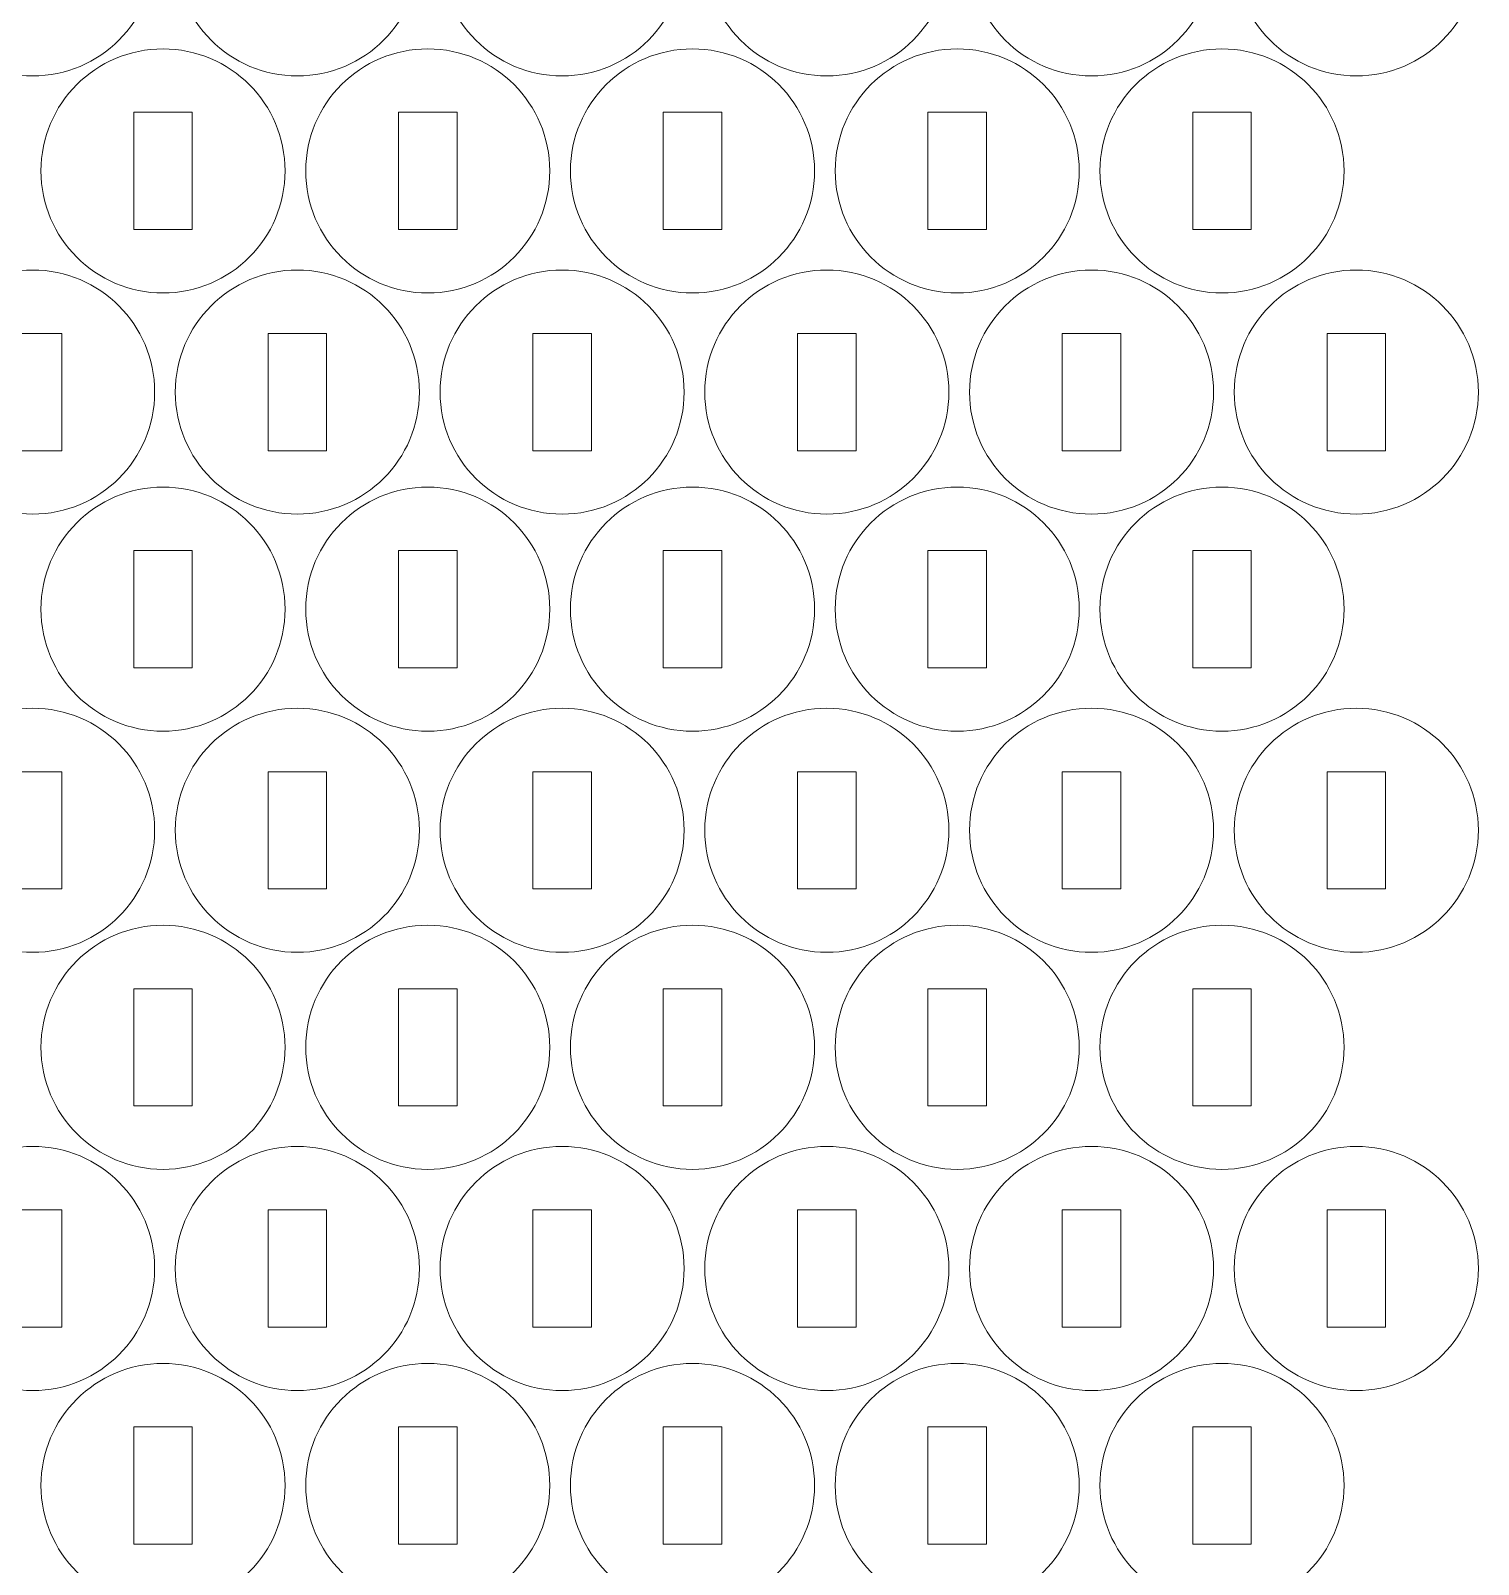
# Model space of a CAD drawing. Header units: millimetres. Extents: x -491 to 491, y -426 to 426.
# Drawn here: x -247.4 to -173.2, y -333.6 to -255 of the extents above; entities that cross this region are included whole.
import ezdxf

# ---------------------------------------------------------------- set-up
doc = ezdxf.new("R2010")
doc.units = ezdxf.units.MM
doc.header["$MEASUREMENT"] = 0
doc.layers.add('Camada 1', color=7, linetype='Continuous')

msp = doc.modelspace()

# ---------------------------------------------------------------- linework, layer by layer
at = {"layer": 'Camada 1', "lineweight": 20}
for points in [[(-247.284, -244.8625), (-250.7358, -244.8625), (-253.534, -247.6607), (-253.534, -251.1125), (-253.534, -251.1125), (-253.534, -254.5643), (-250.7358, -257.3625), (-247.284, -257.3625), (-247.284, -257.3625), (-243.8322, -257.3625), (-241.034, -254.5643), (-241.034, -251.1125), (-241.034, -251.1125), (-241.034, -247.6607), (-243.8322, -244.8625), (-247.284, -244.8625)], [(-233.7256, -244.8625), (-237.1774, -244.8625), (-239.9756, -247.6607), (-239.9756, -251.1125), (-239.9756, -251.1125), (-239.9756, -254.5643), (-237.1774, -257.3625), (-233.7256, -257.3625), (-233.7256, -257.3625), (-230.2738, -257.3625), (-227.4756, -254.5643), (-227.4756, -251.1125), (-227.4756, -251.1125), (-227.4756, -247.6607), (-230.2738, -244.8625), (-233.7256, -244.8625)], [(-220.1672, -244.8625), (-223.619, -244.8625), (-226.4172, -247.6607), (-226.4172, -251.1125), (-226.4172, -251.1125), (-226.4172, -254.5643), (-223.619, -257.3625), (-220.1672, -257.3625), (-220.1672, -257.3625), (-216.7154, -257.3625), (-213.9172, -254.5643), (-213.9172, -251.1125), (-213.9172, -251.1125), (-213.9172, -247.6607), (-216.7154, -244.8625), (-220.1672, -244.8625)], [(-206.6088, -244.8625), (-210.0606, -244.8625), (-212.8588, -247.6607), (-212.8588, -251.1125), (-212.8588, -251.1125), (-212.8588, -254.5643), (-210.0606, -257.3625), (-206.6088, -257.3625), (-206.6088, -257.3625), (-203.157, -257.3625), (-200.3588, -254.5643), (-200.3588, -251.1125), (-200.3588, -251.1125), (-200.3588, -247.6607), (-203.157, -244.8625), (-206.6088, -244.8625)], [(-193.0504, -244.8625), (-196.5022, -244.8625), (-199.3004, -247.6607), (-199.3004, -251.1125), (-199.3004, -251.1125), (-199.3004, -254.5643), (-196.5022, -257.3625), (-193.0504, -257.3625), (-193.0504, -257.3625), (-189.5986, -257.3625), (-186.8004, -254.5643), (-186.8004, -251.1125), (-186.8004, -251.1125), (-186.8004, -247.6607), (-189.5986, -244.8625), (-193.0504, -244.8625)], [(-179.492, -244.8625), (-182.9438, -244.8625), (-185.742, -247.6607), (-185.742, -251.1125), (-185.742, -251.1125), (-185.742, -254.5643), (-182.9438, -257.3625), (-179.492, -257.3625), (-179.492, -257.3625), (-176.0402, -257.3625), (-173.242, -254.5643), (-173.242, -251.1125), (-173.242, -251.1125), (-173.242, -247.6607), (-176.0402, -244.8625), (-179.492, -244.8625)], [(-240.6048, -255.975), (-244.0566, -255.975), (-246.8548, -258.7732), (-246.8548, -262.225), (-246.8548, -262.225), (-246.8548, -265.6768), (-244.0566, -268.475), (-240.6048, -268.475), (-240.6048, -268.475), (-237.153, -268.475), (-234.3548, -265.6768), (-234.3548, -262.225), (-234.3548, -262.225), (-234.3548, -258.7732), (-237.153, -255.975), (-240.6048, -255.975)], [(-227.0464, -255.975), (-230.4982, -255.975), (-233.2964, -258.7732), (-233.2964, -262.225), (-233.2964, -262.225), (-233.2964, -265.6768), (-230.4982, -268.475), (-227.0464, -268.475), (-227.0464, -268.475), (-223.5946, -268.475), (-220.7964, -265.6768), (-220.7964, -262.225), (-220.7964, -262.225), (-220.7964, -258.7732), (-223.5946, -255.975), (-227.0464, -255.975)], [(-213.488, -255.975), (-216.9398, -255.975), (-219.738, -258.7732), (-219.738, -262.225), (-219.738, -262.225), (-219.738, -265.6768), (-216.9398, -268.475), (-213.488, -268.475), (-213.488, -268.475), (-210.0362, -268.475), (-207.238, -265.6768), (-207.238, -262.225), (-207.238, -262.225), (-207.238, -258.7732), (-210.0362, -255.975), (-213.488, -255.975)], [(-199.9296, -255.975), (-203.3814, -255.975), (-206.1796, -258.7732), (-206.1796, -262.225), (-206.1796, -262.225), (-206.1796, -265.6768), (-203.3814, -268.475), (-199.9296, -268.475), (-199.9296, -268.475), (-196.4778, -268.475), (-193.6796, -265.6768), (-193.6796, -262.225), (-193.6796, -262.225), (-193.6796, -258.7732), (-196.4778, -255.975), (-199.9296, -255.975)], [(-186.3712, -255.975), (-189.823, -255.975), (-192.6212, -258.7732), (-192.6212, -262.225), (-192.6212, -262.225), (-192.6212, -265.6768), (-189.823, -268.475), (-186.3712, -268.475), (-186.3712, -268.475), (-182.9194, -268.475), (-180.1212, -265.6768), (-180.1212, -262.225), (-180.1212, -262.225), (-180.1212, -258.7732), (-182.9194, -255.975), (-186.3712, -255.975)], [(-239.1048, -259.225), (-239.1048, -259.225), (-242.1048, -259.225), (-242.1048, -259.225), (-242.1048, -259.225), (-242.1048, -259.225), (-242.1048, -265.225), (-242.1048, -265.225), (-242.1048, -265.225), (-242.1048, -265.225), (-239.1048, -265.225), (-239.1048, -265.225), (-239.1048, -265.225), (-239.1048, -265.225), (-239.1048, -259.225), (-239.1048, -259.225)], [(-225.5464, -259.225), (-225.5464, -259.225), (-228.5464, -259.225), (-228.5464, -259.225), (-228.5464, -259.225), (-228.5464, -259.225), (-228.5464, -265.225), (-228.5464, -265.225), (-228.5464, -265.225), (-228.5464, -265.225), (-225.5464, -265.225), (-225.5464, -265.225), (-225.5464, -265.225), (-225.5464, -265.225), (-225.5464, -259.225), (-225.5464, -259.225)], [(-211.988, -259.225), (-211.988, -259.225), (-214.988, -259.225), (-214.988, -259.225), (-214.988, -259.225), (-214.988, -259.225), (-214.988, -265.225), (-214.988, -265.225), (-214.988, -265.225), (-214.988, -265.225), (-211.988, -265.225), (-211.988, -265.225), (-211.988, -265.225), (-211.988, -265.225), (-211.988, -259.225), (-211.988, -259.225)], [(-198.4296, -259.225), (-198.4296, -259.225), (-201.4296, -259.225), (-201.4296, -259.225), (-201.4296, -259.225), (-201.4296, -259.225), (-201.4296, -265.225), (-201.4296, -265.225), (-201.4296, -265.225), (-201.4296, -265.225), (-198.4296, -265.225), (-198.4296, -265.225), (-198.4296, -265.225), (-198.4296, -265.225), (-198.4296, -259.225), (-198.4296, -259.225)], [(-184.8712, -259.225), (-184.8712, -259.225), (-187.8712, -259.225), (-187.8712, -259.225), (-187.8712, -259.225), (-187.8712, -259.225), (-187.8712, -265.225), (-187.8712, -265.225), (-187.8712, -265.225), (-187.8712, -265.225), (-184.8712, -265.225), (-184.8712, -265.225), (-184.8712, -265.225), (-184.8712, -265.225), (-184.8712, -259.225), (-184.8712, -259.225)], [(-247.284, -267.2992), (-250.7358, -267.2992), (-253.534, -270.0974), (-253.534, -273.5492), (-253.534, -273.5492), (-253.534, -277.001), (-250.7358, -279.7992), (-247.284, -279.7992), (-247.284, -279.7992), (-243.8322, -279.7992), (-241.034, -277.001), (-241.034, -273.5492), (-241.034, -273.5492), (-241.034, -270.0974), (-243.8322, -267.2992), (-247.284, -267.2992)], [(-233.7256, -267.2992), (-237.1774, -267.2992), (-239.9756, -270.0974), (-239.9756, -273.5492), (-239.9756, -273.5492), (-239.9756, -277.001), (-237.1774, -279.7992), (-233.7256, -279.7992), (-233.7256, -279.7992), (-230.2738, -279.7992), (-227.4756, -277.001), (-227.4756, -273.5492), (-227.4756, -273.5492), (-227.4756, -270.0974), (-230.2738, -267.2992), (-233.7256, -267.2992)], [(-220.1672, -267.2992), (-223.619, -267.2992), (-226.4172, -270.0974), (-226.4172, -273.5492), (-226.4172, -273.5492), (-226.4172, -277.001), (-223.619, -279.7992), (-220.1672, -279.7992), (-220.1672, -279.7992), (-216.7154, -279.7992), (-213.9172, -277.001), (-213.9172, -273.5492), (-213.9172, -273.5492), (-213.9172, -270.0974), (-216.7154, -267.2992), (-220.1672, -267.2992)], [(-206.6088, -267.2992), (-210.0606, -267.2992), (-212.8588, -270.0974), (-212.8588, -273.5492), (-212.8588, -273.5492), (-212.8588, -277.001), (-210.0606, -279.7992), (-206.6088, -279.7992), (-206.6088, -279.7992), (-203.157, -279.7992), (-200.3588, -277.001), (-200.3588, -273.5492), (-200.3588, -273.5492), (-200.3588, -270.0974), (-203.157, -267.2992), (-206.6088, -267.2992)], [(-193.0504, -267.2992), (-196.5022, -267.2992), (-199.3004, -270.0974), (-199.3004, -273.5492), (-199.3004, -273.5492), (-199.3004, -277.001), (-196.5022, -279.7992), (-193.0504, -279.7992), (-193.0504, -279.7992), (-189.5986, -279.7992), (-186.8004, -277.001), (-186.8004, -273.5492), (-186.8004, -273.5492), (-186.8004, -270.0974), (-189.5986, -267.2992), (-193.0504, -267.2992)], [(-179.492, -267.2992), (-182.9438, -267.2992), (-185.742, -270.0974), (-185.742, -273.5492), (-185.742, -273.5492), (-185.742, -277.001), (-182.9438, -279.7992), (-179.492, -279.7992), (-179.492, -279.7992), (-176.0402, -279.7992), (-173.242, -277.001), (-173.242, -273.5492), (-173.242, -273.5492), (-173.242, -270.0974), (-176.0402, -267.2992), (-179.492, -267.2992)], [(-245.784, -270.5492), (-245.784, -270.5492), (-248.784, -270.5492), (-248.784, -270.5492), (-248.784, -270.5492), (-248.784, -270.5492), (-248.784, -276.5492), (-248.784, -276.5492), (-248.784, -276.5492), (-248.784, -276.5492), (-245.784, -276.5492), (-245.784, -276.5492), (-245.784, -276.5492), (-245.784, -276.5492), (-245.784, -270.5492), (-245.784, -270.5492)], [(-232.2256, -270.5492), (-232.2256, -270.5492), (-235.2256, -270.5492), (-235.2256, -270.5492), (-235.2256, -270.5492), (-235.2256, -270.5492), (-235.2256, -276.5492), (-235.2256, -276.5492), (-235.2256, -276.5492), (-235.2256, -276.5492), (-232.2256, -276.5492), (-232.2256, -276.5492), (-232.2256, -276.5492), (-232.2256, -276.5492), (-232.2256, -270.5492), (-232.2256, -270.5492)], [(-218.6672, -270.5492), (-218.6672, -270.5492), (-221.6672, -270.5492), (-221.6672, -270.5492), (-221.6672, -270.5492), (-221.6672, -270.5492), (-221.6672, -276.5492), (-221.6672, -276.5492), (-221.6672, -276.5492), (-221.6672, -276.5492), (-218.6672, -276.5492), (-218.6672, -276.5492), (-218.6672, -276.5492), (-218.6672, -276.5492), (-218.6672, -270.5492), (-218.6672, -270.5492)], [(-205.1088, -270.5492), (-205.1088, -270.5492), (-208.1088, -270.5492), (-208.1088, -270.5492), (-208.1088, -270.5492), (-208.1088, -270.5492), (-208.1088, -276.5492), (-208.1088, -276.5492), (-208.1088, -276.5492), (-208.1088, -276.5492), (-205.1088, -276.5492), (-205.1088, -276.5492), (-205.1088, -276.5492), (-205.1088, -276.5492), (-205.1088, -270.5492), (-205.1088, -270.5492)], [(-191.5504, -270.5492), (-191.5504, -270.5492), (-194.5504, -270.5492), (-194.5504, -270.5492), (-194.5504, -270.5492), (-194.5504, -270.5492), (-194.5504, -276.5492), (-194.5504, -276.5492), (-194.5504, -276.5492), (-194.5504, -276.5492), (-191.5504, -276.5492), (-191.5504, -276.5492), (-191.5504, -276.5492), (-191.5504, -276.5492), (-191.5504, -270.5492), (-191.5504, -270.5492)], [(-177.992, -270.5492), (-177.992, -270.5492), (-180.992, -270.5492), (-180.992, -270.5492), (-180.992, -270.5492), (-180.992, -270.5492), (-180.992, -276.5492), (-180.992, -276.5492), (-180.992, -276.5492), (-180.992, -276.5492), (-177.992, -276.5492), (-177.992, -276.5492), (-177.992, -276.5492), (-177.992, -276.5492), (-177.992, -270.5492), (-177.992, -270.5492)], [(-240.6048, -278.4117), (-244.0566, -278.4117), (-246.8548, -281.2099), (-246.8548, -284.6617), (-246.8548, -284.6617), (-246.8548, -288.1135), (-244.0566, -290.9117), (-240.6048, -290.9117), (-240.6048, -290.9117), (-237.153, -290.9117), (-234.3548, -288.1135), (-234.3548, -284.6617), (-234.3548, -284.6617), (-234.3548, -281.2099), (-237.153, -278.4117), (-240.6048, -278.4117)], [(-227.0464, -278.4117), (-230.4982, -278.4117), (-233.2964, -281.2099), (-233.2964, -284.6617), (-233.2964, -284.6617), (-233.2964, -288.1135), (-230.4982, -290.9117), (-227.0464, -290.9117), (-227.0464, -290.9117), (-223.5946, -290.9117), (-220.7964, -288.1135), (-220.7964, -284.6617), (-220.7964, -284.6617), (-220.7964, -281.2099), (-223.5946, -278.4117), (-227.0464, -278.4117)], [(-213.488, -278.4117), (-216.9398, -278.4117), (-219.738, -281.2099), (-219.738, -284.6617), (-219.738, -284.6617), (-219.738, -288.1135), (-216.9398, -290.9117), (-213.488, -290.9117), (-213.488, -290.9117), (-210.0362, -290.9117), (-207.238, -288.1135), (-207.238, -284.6617), (-207.238, -284.6617), (-207.238, -281.2099), (-210.0362, -278.4117), (-213.488, -278.4117)], [(-199.9296, -278.4117), (-203.3814, -278.4117), (-206.1796, -281.2099), (-206.1796, -284.6617), (-206.1796, -284.6617), (-206.1796, -288.1135), (-203.3814, -290.9117), (-199.9296, -290.9117), (-199.9296, -290.9117), (-196.4778, -290.9117), (-193.6796, -288.1135), (-193.6796, -284.6617), (-193.6796, -284.6617), (-193.6796, -281.2099), (-196.4778, -278.4117), (-199.9296, -278.4117)], [(-186.3712, -278.4117), (-189.823, -278.4117), (-192.6212, -281.2099), (-192.6212, -284.6617), (-192.6212, -284.6617), (-192.6212, -288.1135), (-189.823, -290.9117), (-186.3712, -290.9117), (-186.3712, -290.9117), (-182.9194, -290.9117), (-180.1212, -288.1135), (-180.1212, -284.6617), (-180.1212, -284.6617), (-180.1212, -281.2099), (-182.9194, -278.4117), (-186.3712, -278.4117)], [(-239.1048, -281.6617), (-239.1048, -281.6617), (-242.1048, -281.6617), (-242.1048, -281.6617), (-242.1048, -281.6617), (-242.1048, -281.6617), (-242.1048, -287.6617), (-242.1048, -287.6617), (-242.1048, -287.6617), (-242.1048, -287.6617), (-239.1048, -287.6617), (-239.1048, -287.6617), (-239.1048, -287.6617), (-239.1048, -287.6617), (-239.1048, -281.6617), (-239.1048, -281.6617)], [(-225.5464, -281.6617), (-225.5464, -281.6617), (-228.5464, -281.6617), (-228.5464, -281.6617), (-228.5464, -281.6617), (-228.5464, -281.6617), (-228.5464, -287.6617), (-228.5464, -287.6617), (-228.5464, -287.6617), (-228.5464, -287.6617), (-225.5464, -287.6617), (-225.5464, -287.6617), (-225.5464, -287.6617), (-225.5464, -287.6617), (-225.5464, -281.6617), (-225.5464, -281.6617)], [(-211.988, -281.6617), (-211.988, -281.6617), (-214.988, -281.6617), (-214.988, -281.6617), (-214.988, -281.6617), (-214.988, -281.6617), (-214.988, -287.6617), (-214.988, -287.6617), (-214.988, -287.6617), (-214.988, -287.6617), (-211.988, -287.6617), (-211.988, -287.6617), (-211.988, -287.6617), (-211.988, -287.6617), (-211.988, -281.6617), (-211.988, -281.6617)], [(-198.4296, -281.6617), (-198.4296, -281.6617), (-201.4296, -281.6617), (-201.4296, -281.6617), (-201.4296, -281.6617), (-201.4296, -281.6617), (-201.4296, -287.6617), (-201.4296, -287.6617), (-201.4296, -287.6617), (-201.4296, -287.6617), (-198.4296, -287.6617), (-198.4296, -287.6617), (-198.4296, -287.6617), (-198.4296, -287.6617), (-198.4296, -281.6617), (-198.4296, -281.6617)], [(-184.8712, -281.6617), (-184.8712, -281.6617), (-187.8712, -281.6617), (-187.8712, -281.6617), (-187.8712, -281.6617), (-187.8712, -281.6617), (-187.8712, -287.6617), (-187.8712, -287.6617), (-187.8712, -287.6617), (-187.8712, -287.6617), (-184.8712, -287.6617), (-184.8712, -287.6617), (-184.8712, -287.6617), (-184.8712, -287.6617), (-184.8712, -281.6617), (-184.8712, -281.6617)], [(-247.284, -289.7359), (-250.7358, -289.7359), (-253.534, -292.5341), (-253.534, -295.9859), (-253.534, -295.9859), (-253.534, -299.4377), (-250.7358, -302.2359), (-247.284, -302.2359), (-247.284, -302.2359), (-243.8322, -302.2359), (-241.034, -299.4377), (-241.034, -295.9859), (-241.034, -295.9859), (-241.034, -292.5341), (-243.8322, -289.7359), (-247.284, -289.7359)], [(-233.7256, -289.7359), (-237.1774, -289.7359), (-239.9756, -292.5341), (-239.9756, -295.9859), (-239.9756, -295.9859), (-239.9756, -299.4377), (-237.1774, -302.2359), (-233.7256, -302.2359), (-233.7256, -302.2359), (-230.2738, -302.2359), (-227.4756, -299.4377), (-227.4756, -295.9859), (-227.4756, -295.9859), (-227.4756, -292.5341), (-230.2738, -289.7359), (-233.7256, -289.7359)], [(-220.1672, -289.7359), (-223.619, -289.7359), (-226.4172, -292.5341), (-226.4172, -295.9859), (-226.4172, -295.9859), (-226.4172, -299.4377), (-223.619, -302.2359), (-220.1672, -302.2359), (-220.1672, -302.2359), (-216.7154, -302.2359), (-213.9172, -299.4377), (-213.9172, -295.9859), (-213.9172, -295.9859), (-213.9172, -292.5341), (-216.7154, -289.7359), (-220.1672, -289.7359)], [(-206.6088, -289.7359), (-210.0606, -289.7359), (-212.8588, -292.5341), (-212.8588, -295.9859), (-212.8588, -295.9859), (-212.8588, -299.4377), (-210.0606, -302.2359), (-206.6088, -302.2359), (-206.6088, -302.2359), (-203.157, -302.2359), (-200.3588, -299.4377), (-200.3588, -295.9859), (-200.3588, -295.9859), (-200.3588, -292.5341), (-203.157, -289.7359), (-206.6088, -289.7359)], [(-193.0504, -289.7359), (-196.5022, -289.7359), (-199.3004, -292.5341), (-199.3004, -295.9859), (-199.3004, -295.9859), (-199.3004, -299.4377), (-196.5022, -302.2359), (-193.0504, -302.2359), (-193.0504, -302.2359), (-189.5986, -302.2359), (-186.8004, -299.4377), (-186.8004, -295.9859), (-186.8004, -295.9859), (-186.8004, -292.5341), (-189.5986, -289.7359), (-193.0504, -289.7359)], [(-179.492, -289.7359), (-182.9438, -289.7359), (-185.742, -292.5341), (-185.742, -295.9859), (-185.742, -295.9859), (-185.742, -299.4377), (-182.9438, -302.2359), (-179.492, -302.2359), (-179.492, -302.2359), (-176.0402, -302.2359), (-173.242, -299.4377), (-173.242, -295.9859), (-173.242, -295.9859), (-173.242, -292.5341), (-176.0402, -289.7359), (-179.492, -289.7359)], [(-245.784, -292.9859), (-245.784, -292.9859), (-248.784, -292.9859), (-248.784, -292.9859), (-248.784, -292.9859), (-248.784, -292.9859), (-248.784, -298.9859), (-248.784, -298.9859), (-248.784, -298.9859), (-248.784, -298.9859), (-245.784, -298.9859), (-245.784, -298.9859), (-245.784, -298.9859), (-245.784, -298.9859), (-245.784, -292.9859), (-245.784, -292.9859)], [(-232.2256, -292.9859), (-232.2256, -292.9859), (-235.2256, -292.9859), (-235.2256, -292.9859), (-235.2256, -292.9859), (-235.2256, -292.9859), (-235.2256, -298.9859), (-235.2256, -298.9859), (-235.2256, -298.9859), (-235.2256, -298.9859), (-232.2256, -298.9859), (-232.2256, -298.9859), (-232.2256, -298.9859), (-232.2256, -298.9859), (-232.2256, -292.9859), (-232.2256, -292.9859)], [(-218.6672, -292.9859), (-218.6672, -292.9859), (-221.6672, -292.9859), (-221.6672, -292.9859), (-221.6672, -292.9859), (-221.6672, -292.9859), (-221.6672, -298.9859), (-221.6672, -298.9859), (-221.6672, -298.9859), (-221.6672, -298.9859), (-218.6672, -298.9859), (-218.6672, -298.9859), (-218.6672, -298.9859), (-218.6672, -298.9859), (-218.6672, -292.9859), (-218.6672, -292.9859)], [(-205.1088, -292.9859), (-205.1088, -292.9859), (-208.1088, -292.9859), (-208.1088, -292.9859), (-208.1088, -292.9859), (-208.1088, -292.9859), (-208.1088, -298.9859), (-208.1088, -298.9859), (-208.1088, -298.9859), (-208.1088, -298.9859), (-205.1088, -298.9859), (-205.1088, -298.9859), (-205.1088, -298.9859), (-205.1088, -298.9859), (-205.1088, -292.9859), (-205.1088, -292.9859)], [(-191.5504, -292.9859), (-191.5504, -292.9859), (-194.5504, -292.9859), (-194.5504, -292.9859), (-194.5504, -292.9859), (-194.5504, -292.9859), (-194.5504, -298.9859), (-194.5504, -298.9859), (-194.5504, -298.9859), (-194.5504, -298.9859), (-191.5504, -298.9859), (-191.5504, -298.9859), (-191.5504, -298.9859), (-191.5504, -298.9859), (-191.5504, -292.9859), (-191.5504, -292.9859)], [(-177.992, -292.9859), (-177.992, -292.9859), (-180.992, -292.9859), (-180.992, -292.9859), (-180.992, -292.9859), (-180.992, -292.9859), (-180.992, -298.9859), (-180.992, -298.9859), (-180.992, -298.9859), (-180.992, -298.9859), (-177.992, -298.9859), (-177.992, -298.9859), (-177.992, -298.9859), (-177.992, -298.9859), (-177.992, -292.9859), (-177.992, -292.9859)], [(-240.6048, -300.8484), (-244.0566, -300.8484), (-246.8548, -303.6466), (-246.8548, -307.0984), (-246.8548, -307.0984), (-246.8548, -310.5502), (-244.0566, -313.3484), (-240.6048, -313.3484), (-240.6048, -313.3484), (-237.153, -313.3484), (-234.3548, -310.5502), (-234.3548, -307.0984), (-234.3548, -307.0984), (-234.3548, -303.6466), (-237.153, -300.8484), (-240.6048, -300.8484)], [(-227.0464, -300.8484), (-230.4982, -300.8484), (-233.2964, -303.6466), (-233.2964, -307.0984), (-233.2964, -307.0984), (-233.2964, -310.5502), (-230.4982, -313.3484), (-227.0464, -313.3484), (-227.0464, -313.3484), (-223.5946, -313.3484), (-220.7964, -310.5502), (-220.7964, -307.0984), (-220.7964, -307.0984), (-220.7964, -303.6466), (-223.5946, -300.8484), (-227.0464, -300.8484)], [(-213.488, -300.8484), (-216.9398, -300.8484), (-219.738, -303.6466), (-219.738, -307.0984), (-219.738, -307.0984), (-219.738, -310.5502), (-216.9398, -313.3484), (-213.488, -313.3484), (-213.488, -313.3484), (-210.0362, -313.3484), (-207.238, -310.5502), (-207.238, -307.0984), (-207.238, -307.0984), (-207.238, -303.6466), (-210.0362, -300.8484), (-213.488, -300.8484)], [(-199.9296, -300.8484), (-203.3814, -300.8484), (-206.1796, -303.6466), (-206.1796, -307.0984), (-206.1796, -307.0984), (-206.1796, -310.5502), (-203.3814, -313.3484), (-199.9296, -313.3484), (-199.9296, -313.3484), (-196.4778, -313.3484), (-193.6796, -310.5502), (-193.6796, -307.0984), (-193.6796, -307.0984), (-193.6796, -303.6466), (-196.4778, -300.8484), (-199.9296, -300.8484)], [(-186.3712, -300.8484), (-189.823, -300.8484), (-192.6212, -303.6466), (-192.6212, -307.0984), (-192.6212, -307.0984), (-192.6212, -310.5502), (-189.823, -313.3484), (-186.3712, -313.3484), (-186.3712, -313.3484), (-182.9194, -313.3484), (-180.1212, -310.5502), (-180.1212, -307.0984), (-180.1212, -307.0984), (-180.1212, -303.6466), (-182.9194, -300.8484), (-186.3712, -300.8484)], [(-239.1048, -304.0984), (-239.1048, -304.0984), (-242.1048, -304.0984), (-242.1048, -304.0984), (-242.1048, -304.0984), (-242.1048, -304.0984), (-242.1048, -310.0984), (-242.1048, -310.0984), (-242.1048, -310.0984), (-242.1048, -310.0984), (-239.1048, -310.0984), (-239.1048, -310.0984), (-239.1048, -310.0984), (-239.1048, -310.0984), (-239.1048, -304.0984), (-239.1048, -304.0984)], [(-225.5464, -304.0984), (-225.5464, -304.0984), (-228.5464, -304.0984), (-228.5464, -304.0984), (-228.5464, -304.0984), (-228.5464, -304.0984), (-228.5464, -310.0984), (-228.5464, -310.0984), (-228.5464, -310.0984), (-228.5464, -310.0984), (-225.5464, -310.0984), (-225.5464, -310.0984), (-225.5464, -310.0984), (-225.5464, -310.0984), (-225.5464, -304.0984), (-225.5464, -304.0984)], [(-211.988, -304.0984), (-211.988, -304.0984), (-214.988, -304.0984), (-214.988, -304.0984), (-214.988, -304.0984), (-214.988, -304.0984), (-214.988, -310.0984), (-214.988, -310.0984), (-214.988, -310.0984), (-214.988, -310.0984), (-211.988, -310.0984), (-211.988, -310.0984), (-211.988, -310.0984), (-211.988, -310.0984), (-211.988, -304.0984), (-211.988, -304.0984)], [(-198.4296, -304.0984), (-198.4296, -304.0984), (-201.4296, -304.0984), (-201.4296, -304.0984), (-201.4296, -304.0984), (-201.4296, -304.0984), (-201.4296, -310.0984), (-201.4296, -310.0984), (-201.4296, -310.0984), (-201.4296, -310.0984), (-198.4296, -310.0984), (-198.4296, -310.0984), (-198.4296, -310.0984), (-198.4296, -310.0984), (-198.4296, -304.0984), (-198.4296, -304.0984)], [(-184.8712, -304.0984), (-184.8712, -304.0984), (-187.8712, -304.0984), (-187.8712, -304.0984), (-187.8712, -304.0984), (-187.8712, -304.0984), (-187.8712, -310.0984), (-187.8712, -310.0984), (-187.8712, -310.0984), (-187.8712, -310.0984), (-184.8712, -310.0984), (-184.8712, -310.0984), (-184.8712, -310.0984), (-184.8712, -310.0984), (-184.8712, -304.0984), (-184.8712, -304.0984)], [(-247.284, -312.1726), (-250.7358, -312.1726), (-253.534, -314.9708), (-253.534, -318.4226), (-253.534, -318.4226), (-253.534, -321.8744), (-250.7358, -324.6726), (-247.284, -324.6726), (-247.284, -324.6726), (-243.8322, -324.6726), (-241.034, -321.8744), (-241.034, -318.4226), (-241.034, -318.4226), (-241.034, -314.9708), (-243.8322, -312.1726), (-247.284, -312.1726)], [(-233.7256, -312.1726), (-237.1774, -312.1726), (-239.9756, -314.9708), (-239.9756, -318.4226), (-239.9756, -318.4226), (-239.9756, -321.8744), (-237.1774, -324.6726), (-233.7256, -324.6726), (-233.7256, -324.6726), (-230.2738, -324.6726), (-227.4756, -321.8744), (-227.4756, -318.4226), (-227.4756, -318.4226), (-227.4756, -314.9708), (-230.2738, -312.1726), (-233.7256, -312.1726)], [(-220.1672, -312.1726), (-223.619, -312.1726), (-226.4172, -314.9708), (-226.4172, -318.4226), (-226.4172, -318.4226), (-226.4172, -321.8744), (-223.619, -324.6726), (-220.1672, -324.6726), (-220.1672, -324.6726), (-216.7154, -324.6726), (-213.9172, -321.8744), (-213.9172, -318.4226), (-213.9172, -318.4226), (-213.9172, -314.9708), (-216.7154, -312.1726), (-220.1672, -312.1726)], [(-206.6088, -312.1726), (-210.0606, -312.1726), (-212.8588, -314.9708), (-212.8588, -318.4226), (-212.8588, -318.4226), (-212.8588, -321.8744), (-210.0606, -324.6726), (-206.6088, -324.6726), (-206.6088, -324.6726), (-203.157, -324.6726), (-200.3588, -321.8744), (-200.3588, -318.4226), (-200.3588, -318.4226), (-200.3588, -314.9708), (-203.157, -312.1726), (-206.6088, -312.1726)], [(-193.0504, -312.1726), (-196.5022, -312.1726), (-199.3004, -314.9708), (-199.3004, -318.4226), (-199.3004, -318.4226), (-199.3004, -321.8744), (-196.5022, -324.6726), (-193.0504, -324.6726), (-193.0504, -324.6726), (-189.5986, -324.6726), (-186.8004, -321.8744), (-186.8004, -318.4226), (-186.8004, -318.4226), (-186.8004, -314.9708), (-189.5986, -312.1726), (-193.0504, -312.1726)], [(-179.492, -312.1726), (-182.9438, -312.1726), (-185.742, -314.9708), (-185.742, -318.4226), (-185.742, -318.4226), (-185.742, -321.8744), (-182.9438, -324.6726), (-179.492, -324.6726), (-179.492, -324.6726), (-176.0402, -324.6726), (-173.242, -321.8744), (-173.242, -318.4226), (-173.242, -318.4226), (-173.242, -314.9708), (-176.0402, -312.1726), (-179.492, -312.1726)], [(-245.784, -315.4226), (-245.784, -315.4226), (-248.784, -315.4226), (-248.784, -315.4226), (-248.784, -315.4226), (-248.784, -315.4226), (-248.784, -321.4226), (-248.784, -321.4226), (-248.784, -321.4226), (-248.784, -321.4226), (-245.784, -321.4226), (-245.784, -321.4226), (-245.784, -321.4226), (-245.784, -321.4226), (-245.784, -315.4226), (-245.784, -315.4226)], [(-232.2256, -315.4226), (-232.2256, -315.4226), (-235.2256, -315.4226), (-235.2256, -315.4226), (-235.2256, -315.4226), (-235.2256, -315.4226), (-235.2256, -321.4226), (-235.2256, -321.4226), (-235.2256, -321.4226), (-235.2256, -321.4226), (-232.2256, -321.4226), (-232.2256, -321.4226), (-232.2256, -321.4226), (-232.2256, -321.4226), (-232.2256, -315.4226), (-232.2256, -315.4226)], [(-218.6672, -315.4226), (-218.6672, -315.4226), (-221.6672, -315.4226), (-221.6672, -315.4226), (-221.6672, -315.4226), (-221.6672, -315.4226), (-221.6672, -321.4226), (-221.6672, -321.4226), (-221.6672, -321.4226), (-221.6672, -321.4226), (-218.6672, -321.4226), (-218.6672, -321.4226), (-218.6672, -321.4226), (-218.6672, -321.4226), (-218.6672, -315.4226), (-218.6672, -315.4226)], [(-205.1088, -315.4226), (-205.1088, -315.4226), (-208.1088, -315.4226), (-208.1088, -315.4226), (-208.1088, -315.4226), (-208.1088, -315.4226), (-208.1088, -321.4226), (-208.1088, -321.4226), (-208.1088, -321.4226), (-208.1088, -321.4226), (-205.1088, -321.4226), (-205.1088, -321.4226), (-205.1088, -321.4226), (-205.1088, -321.4226), (-205.1088, -315.4226), (-205.1088, -315.4226)], [(-191.5504, -315.4226), (-191.5504, -315.4226), (-194.5504, -315.4226), (-194.5504, -315.4226), (-194.5504, -315.4226), (-194.5504, -315.4226), (-194.5504, -321.4226), (-194.5504, -321.4226), (-194.5504, -321.4226), (-194.5504, -321.4226), (-191.5504, -321.4226), (-191.5504, -321.4226), (-191.5504, -321.4226), (-191.5504, -321.4226), (-191.5504, -315.4226), (-191.5504, -315.4226)], [(-177.992, -315.4226), (-177.992, -315.4226), (-180.992, -315.4226), (-180.992, -315.4226), (-180.992, -315.4226), (-180.992, -315.4226), (-180.992, -321.4226), (-180.992, -321.4226), (-180.992, -321.4226), (-180.992, -321.4226), (-177.992, -321.4226), (-177.992, -321.4226), (-177.992, -321.4226), (-177.992, -321.4226), (-177.992, -315.4226), (-177.992, -315.4226)], [(-240.6048, -323.2851), (-244.0566, -323.2851), (-246.8548, -326.0833), (-246.8548, -329.5351), (-246.8548, -329.5351), (-246.8548, -332.9869), (-244.0566, -335.7851), (-240.6048, -335.7851), (-240.6048, -335.7851), (-237.153, -335.7851), (-234.3548, -332.9869), (-234.3548, -329.5351), (-234.3548, -329.5351), (-234.3548, -326.0833), (-237.153, -323.2851), (-240.6048, -323.2851)], [(-227.0464, -323.2851), (-230.4982, -323.2851), (-233.2964, -326.0833), (-233.2964, -329.5351), (-233.2964, -329.5351), (-233.2964, -332.9869), (-230.4982, -335.7851), (-227.0464, -335.7851), (-227.0464, -335.7851), (-223.5946, -335.7851), (-220.7964, -332.9869), (-220.7964, -329.5351), (-220.7964, -329.5351), (-220.7964, -326.0833), (-223.5946, -323.2851), (-227.0464, -323.2851)], [(-213.488, -323.2851), (-216.9398, -323.2851), (-219.738, -326.0833), (-219.738, -329.5351), (-219.738, -329.5351), (-219.738, -332.9869), (-216.9398, -335.7851), (-213.488, -335.7851), (-213.488, -335.7851), (-210.0362, -335.7851), (-207.238, -332.9869), (-207.238, -329.5351), (-207.238, -329.5351), (-207.238, -326.0833), (-210.0362, -323.2851), (-213.488, -323.2851)], [(-199.9296, -323.2851), (-203.3814, -323.2851), (-206.1796, -326.0833), (-206.1796, -329.5351), (-206.1796, -329.5351), (-206.1796, -332.9869), (-203.3814, -335.7851), (-199.9296, -335.7851), (-199.9296, -335.7851), (-196.4778, -335.7851), (-193.6796, -332.9869), (-193.6796, -329.5351), (-193.6796, -329.5351), (-193.6796, -326.0833), (-196.4778, -323.2851), (-199.9296, -323.2851)], [(-186.3712, -323.2851), (-189.823, -323.2851), (-192.6212, -326.0833), (-192.6212, -329.5351), (-192.6212, -329.5351), (-192.6212, -332.9869), (-189.823, -335.7851), (-186.3712, -335.7851), (-186.3712, -335.7851), (-182.9194, -335.7851), (-180.1212, -332.9869), (-180.1212, -329.5351), (-180.1212, -329.5351), (-180.1212, -326.0833), (-182.9194, -323.2851), (-186.3712, -323.2851)], [(-239.1048, -326.5351), (-239.1048, -326.5351), (-242.1048, -326.5351), (-242.1048, -326.5351), (-242.1048, -326.5351), (-242.1048, -326.5351), (-242.1048, -332.5351), (-242.1048, -332.5351), (-242.1048, -332.5351), (-242.1048, -332.5351), (-239.1048, -332.5351), (-239.1048, -332.5351), (-239.1048, -332.5351), (-239.1048, -332.5351), (-239.1048, -326.5351), (-239.1048, -326.5351)], [(-225.5464, -326.5351), (-225.5464, -326.5351), (-228.5464, -326.5351), (-228.5464, -326.5351), (-228.5464, -326.5351), (-228.5464, -326.5351), (-228.5464, -332.5351), (-228.5464, -332.5351), (-228.5464, -332.5351), (-228.5464, -332.5351), (-225.5464, -332.5351), (-225.5464, -332.5351), (-225.5464, -332.5351), (-225.5464, -332.5351), (-225.5464, -326.5351), (-225.5464, -326.5351)], [(-211.988, -326.5351), (-211.988, -326.5351), (-214.988, -326.5351), (-214.988, -326.5351), (-214.988, -326.5351), (-214.988, -326.5351), (-214.988, -332.5351), (-214.988, -332.5351), (-214.988, -332.5351), (-214.988, -332.5351), (-211.988, -332.5351), (-211.988, -332.5351), (-211.988, -332.5351), (-211.988, -332.5351), (-211.988, -326.5351), (-211.988, -326.5351)], [(-198.4296, -326.5351), (-198.4296, -326.5351), (-201.4296, -326.5351), (-201.4296, -326.5351), (-201.4296, -326.5351), (-201.4296, -326.5351), (-201.4296, -332.5351), (-201.4296, -332.5351), (-201.4296, -332.5351), (-201.4296, -332.5351), (-198.4296, -332.5351), (-198.4296, -332.5351), (-198.4296, -332.5351), (-198.4296, -332.5351), (-198.4296, -326.5351), (-198.4296, -326.5351)], [(-184.8712, -326.5351), (-184.8712, -326.5351), (-187.8712, -326.5351), (-187.8712, -326.5351), (-187.8712, -326.5351), (-187.8712, -326.5351), (-187.8712, -332.5351), (-187.8712, -332.5351), (-187.8712, -332.5351), (-187.8712, -332.5351), (-184.8712, -332.5351), (-184.8712, -332.5351), (-184.8712, -332.5351), (-184.8712, -332.5351), (-184.8712, -326.5351), (-184.8712, -326.5351)]]:
    msp.add_open_spline(points, degree=3, knots=[0, 0, 0, 0, 0.2, 0.2, 0.2, 0.2, 0.4, 0.4, 0.4, 0.4, 0.6, 0.6, 0.6, 0.6, 1, 1, 1, 1], dxfattribs=at)

doc.saveas('drawing.dxf')
